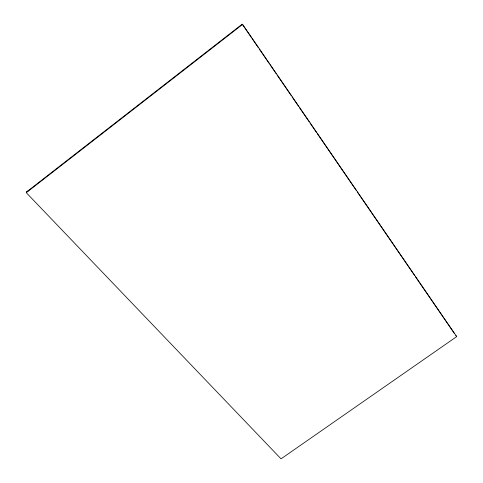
<?xml version="1.0" encoding="UTF-8"?>
<svg xmlns="http://www.w3.org/2000/svg" width="483" height="483" viewBox="0 0 483 483"><rect width="100%" height="100%" fill="white"/><g stroke="black" fill="none" stroke-linecap="round" stroke-linejoin="round"><path stroke-width="0.72" d="M241.754 24.385L242.623 24.392L456.707 336.597L281.04 458.85L26.293 192.699L26.613 191.896L28.545 190.61M26.613 191.896L242.194 24.15L251.148 37.203M26.293 192.699L242.623 24.392M455.789 335.558L456.707 336.597M251.999 38.447L258.399 47.769M259.25 49.012L269.055 63.309M269.906 64.553L276.3 73.875M277.157 75.119L291.225 95.628M292.076 96.872L298.47 106.2M299.327 107.437L309.132 121.734M309.983 122.978L316.377 132.306M317.228 133.543L356.454 190.731M357.305 191.974L414.432 275.262M415.283 276.505L454.509 333.693"/></g></svg>
